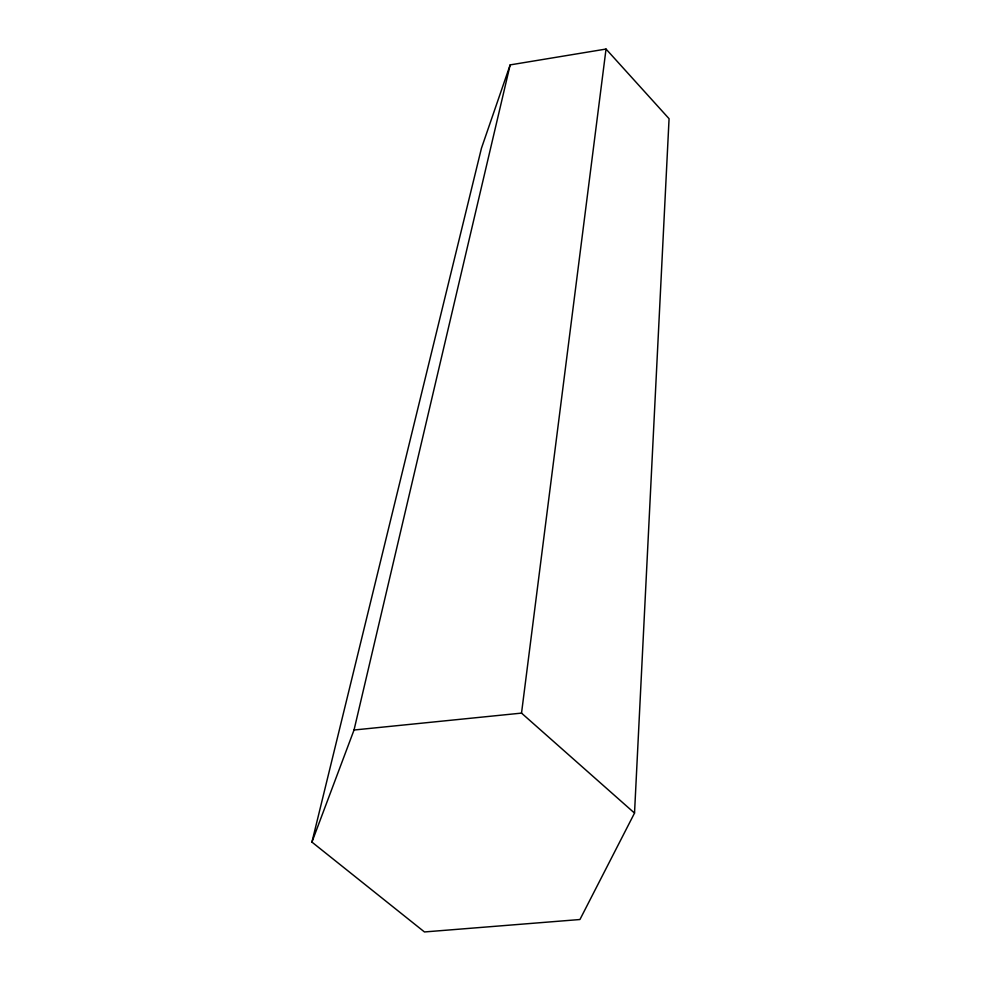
<?xml version="1.0" encoding="UTF-8"?>
<svg xmlns="http://www.w3.org/2000/svg" width="981" height="981" viewBox="0 0 981 981"><rect width="100%" height="100%" fill="white"/><g stroke="black" fill="none" stroke-linecap="round" stroke-linejoin="round"><path stroke-width="1.47" d="M634.523 813.09L669.067 118.701L606.037 49.05L510.157 64.893L481.45 148.241L311.933 842.103L424.454 931.95L579.943 919.516L634.523 813.09L521.524 713.113L354.031 730.011L311.933 842.103M521.524 713.113L606.037 49.05M354.031 730.011L510.157 64.893"/></g></svg>
